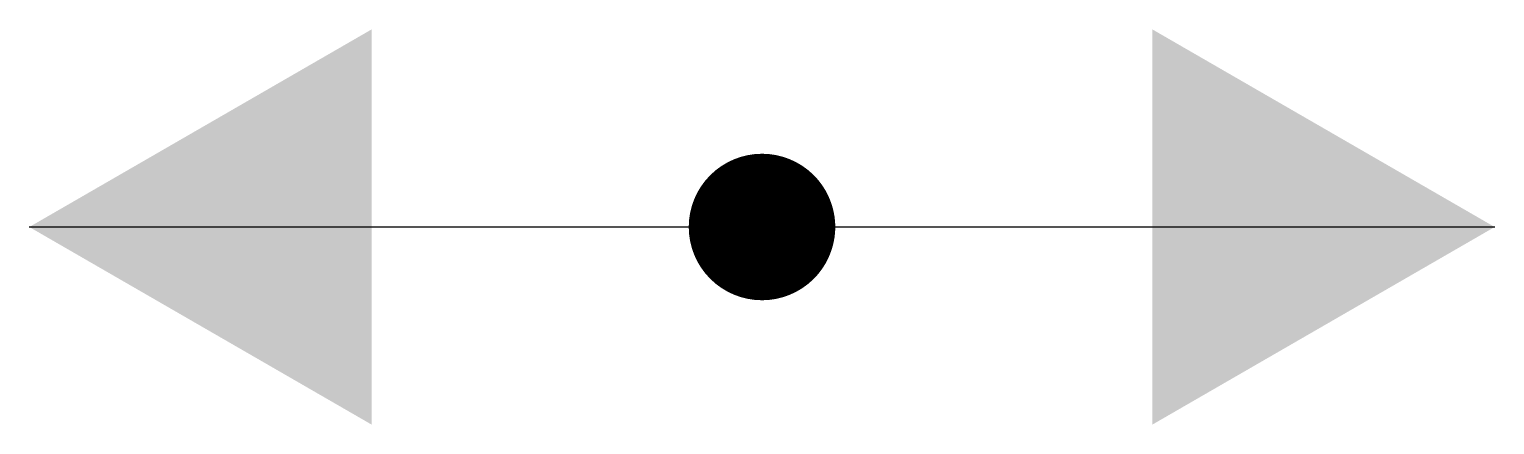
# Model space of a CAD drawing. Extents: x -4 to 4, y -1.08 to 1.08.
import ezdxf

# ---------------------------------------------------------------- set-up
doc = ezdxf.new("R2010")
doc.units = 0
doc.header["$LTSCALE"] = 10
doc.header["$MEASUREMENT"] = 0
doc.layers.get('0').update_dxf_attribs({"linetype": 'CONTINUOUS'})

msp = doc.modelspace()

# ---------------------------------------------------------------- linework, layer by layer
at = {"color": 2, "linetype": 'CONTINUOUS'}
msp.add_line((-4, 0), (4, 0), dxfattribs=at)
at = {"color": 2, "linetype": 'CONTINUOUS', "const_width": 0.4}
for points in [[(0, -0.2, 1), (0, 0.2, 1)], [(-0.2, 0, 1), (0.2, 0, 1)]]:
    msp.add_lwpolyline(points, format="xyb", close=True, dxfattribs=at)
at = {"color": 2, "linetype": 'CONTINUOUS'}
for points in [[(-2.1303, 1.0795), (-2.1303, -1.0795), (-4, 0)], [(2.1303, 1.0795), (2.1303, -1.0795), (4, 0)]]:
    msp.add_solid(points, dxfattribs=at)

doc.saveas('drawing.dxf')
